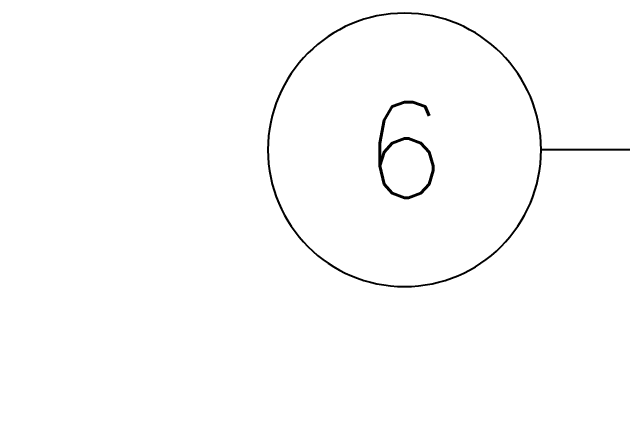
# Model space of a CAD drawing. Header units: metres. Extents: x 0 to 21025, y 0 to 14850.
# Drawn here: x 4714 to 5273, y 6557 to 6940 of the extents above; entities that cross this region are included whole.
import ezdxf
from ezdxf.enums import TextEntityAlignment as Align

# ---------------------------------------------------------------- set-up
doc = ezdxf.new("R2010")
doc.units = ezdxf.units.M
doc.header["$LTSCALE"] = 25
for name, color, linetype in [('18_COTAS', 7, 'Continuous'), ('GSB', 7, 'Continuous'), ('SDM', 7, 'Continuous')]:
    doc.layers.add(name, color=color, linetype=linetype)
doc.styles.add('R140', font='simplex.shx', dxfattribs={"height": 3.5})
doc.styles.add('ROMANS', font='ROMANS.SHX')
doc.dimstyles.new('25___1-25', dxfattribs={"dimscale": 25, "dimtxt": 2.5, "dimasz": 2, "dimexe": 1.5, "dimexo": 1, "dimgap": 0.5, "dimtad": 1, "dimzin": 12, "dimtxsty": 'ROMANS', "dimcen": 0, "dimclrd": 256, "dimclre": 256, "dimclrt": 3, "dimazin": 3, "dimtfac": 1, "dimtmove": 0, "dimatfit": 0, "dimfxl": 1, "dimlwd": -1, "dimlwe": -1, "dimarcsym": 0})

# ---------------------------------------------------------------- blocks, each defined once
blk = doc.blocks.new('*D49')
at = {"layer": '18_COTAS', "transparency": 16777216}
for p, q in [((2751.77, 6357.87), (2751.77, 7037.95)), ((5720.75, 6357.87), (5720.75, 7037.95)), ((2801.77, 7000.45), (5670.75, 7000.45))]:
    blk.add_line(p, q, dxfattribs=at)
for points in [[(2801.77, 7008.78), (2801.77, 6992.11), (2751.77, 7000.45)], [(5670.75, 7008.78), (5670.75, 6992.11), (5720.75, 7000.45)]]:
    blk.add_solid(points, dxfattribs=at)
at = {"layer": 'Defpoints', "color": 0, "transparency": 16777216}
for p in [(5720.75, 7000.45), (2751.77, 6332.87), (5720.75, 6332.87)]:
    blk.add_point(p, dxfattribs=at)
at = {"layer": '18_COTAS', "color": 3, "transparency": 16777216, "insert": (4236.26, 7050.15), "char_height": 62.5, "attachment_point": 5, "style": 'ROMANS'}
blk.add_mtext('2968,98', dxfattribs=at)
blk = doc.blocks.new('INDICACAO_EIXO')
at = {"layer": 'GSB', "color": 3}
blk.add_circle((0, 0), 5, dxfattribs=at)

msp = doc.modelspace()

# ---------------------------------------------------------------- block references
at = {"layer": 'GSB'}
ref = msp.add_blockref('INDICACAO_EIXO', (5072.967, 6814.53), dxfattribs=dict(at, xscale=-24.99999999999972, yscale=24.99999999999972, zscale=24.99999999999972))
ref.add_attrib('EIXO', '6', dxfattribs={"color": 4, "height": 87.5, "style": 'R140'}).set_placement((5072.967, 6814.53), align=Align.MIDDLE_CENTER)

# ---------------------------------------------------------------- dimensions: what is measured, and where the dimension line sits
at = {"layer": '18_COTAS'}
dim = msp.add_linear_dim(base=(5720.747753191, 7000.445004906), p1=(2751.772753191, 6332.865322837), p2=(5720.747753191, 6332.865322834), dimstyle='25___1-25', dxfattribs=at)
dim.commit()
dim.dimension.update_dxf_attribs({"geometry": '*D49', "text_midpoint": (4236.260253191, 7050.147385859)})

# ---------------------------------------------------------------- leaders
at = {"layer": 'SDM'}
msp.add_leader([(5578.274, 6622.668), (5578.274, 6814.53), (5197.967, 6814.53)], dimstyle='25___1-25', override={"dimgap": 0.5, "dimtad": 0}, dxfattribs=at)

doc.saveas('drawing.dxf')
